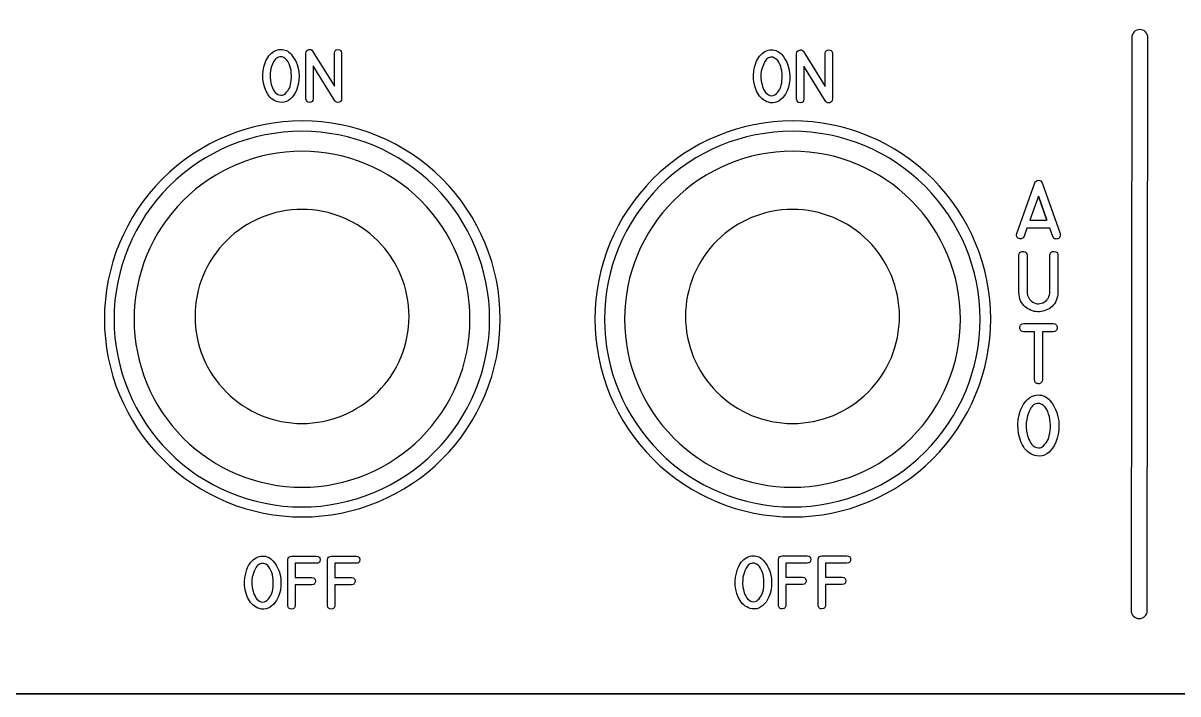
# Model space of a CAD drawing. Extents: x 27 to 704, y 10 to 614.
# Drawn here: x 385.4 to 449.6, y 9.6 to 46.9 of the extents above; entities that cross this region are included whole.
import ezdxf

# ---------------------------------------------------------------- set-up
doc = ezdxf.new("R2010")
doc.units = 0
for name, color, linetype in [('_BACKPANEL', 5, 'CONTINUOUS'), ('_ENGRAVING', 105, 'CONTINUOUS'), ('_TOPLAYER', 1, 'CONTINUOUS')]:
    doc.layers.add(name, color=color, linetype=linetype)

msp = doc.modelspace()

# ---------------------------------------------------------------- linework, layer by layer
at = {"layer": '_BACKPANEL'}
msp.add_lwpolyline([(526.256, 141.41), (526.256, 136.704), (526.256, 127.292), (526.256, 117.879), (526.256, 19.048), (526.256, 9.635), (203.984, 9.635), (203.984, 19.048), (203.984, 117.879), (203.984, 127.292), (203.984, 136.704), (203.984, 141.41)], close=True, dxfattribs=at)
for points in [[(400.881, 36.567, 0.414214), (394.931, 30.617, 0.414214), (400.881, 24.667, 0.414214), (406.831, 30.617, 0.414214)], [(428.156, 36.567, 0.414214), (422.206, 30.617, 0.414214), (428.156, 24.667, 0.414214), (434.106, 30.617, 0.414214)]]:
    msp.add_lwpolyline(points, format="xyb", close=True, dxfattribs=at)
at = {"layer": '_ENGRAVING'}
for points in [[(447.472, 46.563), (447.381, 46.554), (447.297, 46.527), (447.221, 46.486), (447.154, 46.431), (447.099, 46.365), (447.058, 46.288), (447.032, 46.204), (447.022, 46.114), (446.989, 14.274), (446.989, 14.273), (446.998, 14.182), (447.024, 14.098), (447.066, 14.021), (447.121, 13.955), (447.187, 13.9), (447.263, 13.858), (447.348, 13.832), (447.438, 13.823), (447.439, 13.823), (447.53, 13.832), (447.614, 13.858), (447.691, 13.899), (447.757, 13.954), (447.812, 14.021), (447.854, 14.097), (447.88, 14.181), (447.889, 14.272), (447.921, 46.112), (447.921, 46.113), (447.912, 46.204), (447.885, 46.288), (447.844, 46.364), (447.789, 46.431), (447.723, 46.486), (447.646, 46.527), (447.562, 46.554), (447.471, 46.563)], [(400.612, 44.614), (400.668, 44.413), (400.703, 44.208), (400.718, 43.999), (400.712, 43.787), (400.685, 43.577), (400.637, 43.377), (400.568, 43.186), (400.477, 43.004), (400.407, 42.898), (400.325, 42.801), (400.232, 42.711), (400.127, 42.63), (400.014, 42.566), (399.894, 42.526), (399.769, 42.512), (399.638, 42.522), (399.532, 42.546), (399.433, 42.579), (399.34, 42.622), (399.253, 42.674), (399.173, 42.735), (399.099, 42.806), (399.032, 42.887), (398.971, 42.977), (398.867, 43.171), (398.789, 43.376), (398.735, 43.592), (398.705, 43.819), (398.701, 44.049), (398.72, 44.277), (398.763, 44.501), (398.831, 44.723), (398.873, 44.829), (398.922, 44.928), (398.976, 45.019), (399.037, 45.103), (399.103, 45.179), (399.175, 45.248), (399.253, 45.309), (399.338, 45.363), (399.423, 45.406), (399.511, 45.437), (399.601, 45.455), (399.693, 45.461), (399.779, 45.457), (399.862, 45.444), (399.94, 45.423), (400.014, 45.394), (400.085, 45.357), (400.151, 45.311), (400.213, 45.257), (400.271, 45.194), (400.377, 45.058), (400.469, 44.916), (400.547, 44.768)], [(399.704, 45.052), (399.64, 45.048), (399.58, 45.035), (399.524, 45.012), (399.472, 44.981), (399.424, 44.941), (399.38, 44.892), (399.34, 44.834), (399.304, 44.768), (399.193, 44.504), (399.156, 44.387), (399.132, 44.281), (399.113, 44.119), (399.112, 43.926), (399.13, 43.719), (399.172, 43.514), (399.202, 43.415), (399.239, 43.321), (399.282, 43.231), (399.332, 43.147), (399.389, 43.072), (399.455, 43.011), (399.529, 42.964), (399.611, 42.931), (399.708, 42.912), (399.798, 42.919), (399.882, 42.952), (399.958, 43.011), (400.027, 43.083), (400.086, 43.158), (400.137, 43.235), (400.179, 43.315), (400.214, 43.404), (400.243, 43.506), (400.266, 43.621), (400.283, 43.749), (400.293, 43.884), (400.294, 44.018), (400.287, 44.152), (400.27, 44.286), (400.245, 44.417), (400.21, 44.541), (400.165, 44.659), (400.11, 44.77), (400.044, 44.868), (399.965, 44.946), (399.874, 45.005), (399.771, 45.044)], [(403.085, 42.714), (403.076, 42.645), (403.048, 42.59), (403.003, 42.549), (402.939, 42.521), (402.87, 42.511), (402.809, 42.522), (402.757, 42.554), (402.712, 42.607), (401.504, 44.545), (401.504, 42.714), (401.479, 42.625), (401.437, 42.562), (401.41, 42.54), (401.378, 42.525), (401.3, 42.512), (401.223, 42.525), (401.191, 42.54), (401.164, 42.562), (401.122, 42.625), (401.098, 42.714), (401.098, 45.254), (401.116, 45.322), (401.147, 45.378), (401.193, 45.421), (401.251, 45.451), (401.315, 45.463), (401.372, 45.452), (401.424, 45.419), (401.471, 45.362), (402.679, 43.421), (402.679, 45.254), (402.702, 45.344), (402.721, 45.379), (402.745, 45.408), (402.774, 45.43), (402.807, 45.445), (402.888, 45.457), (402.969, 45.444), (403.001, 45.428), (403.028, 45.405), (403.05, 45.377), (403.067, 45.342), (403.085, 45.254)], [(427.901, 44.591), (427.957, 44.39), (427.992, 44.185), (428.007, 43.977), (428.001, 43.764), (427.974, 43.555), (427.926, 43.354), (427.857, 43.163), (427.766, 42.982), (427.696, 42.876), (427.615, 42.778), (427.521, 42.689), (427.416, 42.608), (427.303, 42.543), (427.183, 42.504), (427.058, 42.489), (426.927, 42.5), (426.822, 42.524), (426.722, 42.557), (426.629, 42.6), (426.543, 42.652), (426.462, 42.713), (426.388, 42.784), (426.321, 42.865), (426.26, 42.955), (426.156, 43.149), (426.078, 43.354), (426.024, 43.57), (425.994, 43.797), (425.99, 44.027), (426.009, 44.255), (426.052, 44.479), (426.12, 44.701), (426.162, 44.807), (426.211, 44.906), (426.265, 44.997), (426.326, 45.081), (426.392, 45.157), (426.464, 45.226), (426.543, 45.287), (426.627, 45.341), (426.713, 45.384), (426.8, 45.414), (426.89, 45.433), (426.982, 45.439), (427.068, 45.435), (427.151, 45.422), (427.229, 45.401), (427.303, 45.372), (427.374, 45.335), (427.44, 45.289), (427.502, 45.234), (427.56, 45.172), (427.666, 45.036), (427.758, 44.893), (427.836, 44.745)], [(426.993, 45.03), (426.929, 45.026), (426.869, 45.012), (426.813, 44.99), (426.761, 44.959), (426.713, 44.919), (426.669, 44.87), (426.629, 44.812), (426.593, 44.745), (426.482, 44.481), (426.445, 44.365), (426.421, 44.259), (426.402, 44.097), (426.401, 43.904), (426.42, 43.697), (426.461, 43.492), (426.491, 43.393), (426.528, 43.298), (426.571, 43.209), (426.621, 43.125), (426.678, 43.05), (426.744, 42.989), (426.818, 42.942), (426.9, 42.908), (426.997, 42.89), (427.088, 42.897), (427.171, 42.93), (427.247, 42.988), (427.316, 43.061), (427.376, 43.136), (427.426, 43.213), (427.468, 43.293), (427.503, 43.382), (427.532, 43.484), (427.555, 43.599), (427.572, 43.727), (427.582, 43.861), (427.583, 43.996), (427.576, 44.13), (427.56, 44.264), (427.534, 44.395), (427.499, 44.519), (427.454, 44.637), (427.399, 44.748), (427.333, 44.845), (427.255, 44.924), (427.163, 44.982), (427.06, 45.022)], [(430.374, 42.691), (430.365, 42.623), (430.337, 42.568), (430.292, 42.527), (430.228, 42.499), (430.159, 42.489), (430.098, 42.5), (430.046, 42.532), (430.001, 42.585), (428.793, 44.522), (428.793, 42.691), (428.768, 42.603), (428.726, 42.54), (428.699, 42.518), (428.667, 42.502), (428.589, 42.49), (428.512, 42.502), (428.48, 42.518), (428.453, 42.54), (428.411, 42.603), (428.387, 42.691), (428.387, 45.232), (428.405, 45.3), (428.436, 45.356), (428.482, 45.399), (428.541, 45.429), (428.604, 45.441), (428.661, 45.43), (428.713, 45.396), (428.76, 45.339), (429.968, 43.399), (429.968, 45.232), (429.992, 45.321), (430.01, 45.357), (430.034, 45.385), (430.063, 45.408), (430.096, 45.423), (430.178, 45.435), (430.258, 45.422), (430.29, 45.406), (430.318, 45.383), (430.34, 45.355), (430.356, 45.32), (430.374, 45.232)], [(440.629, 35.232), (441.129, 36.635), (441.631, 38.037), (441.663, 38.101), (441.708, 38.146), (441.765, 38.174), (441.835, 38.184), (441.905, 38.175), (441.963, 38.148), (442.008, 38.102), (442.041, 38.037), (443.042, 35.224), (443.051, 35.122), (443.045, 35.078), (443.031, 35.04), (443.011, 35.006), (442.984, 34.977), (442.949, 34.954), (442.907, 34.935), (442.863, 34.923), (442.822, 34.919), (442.783, 34.923), (442.747, 34.936), (442.713, 34.956), (442.682, 34.985), (442.628, 35.068), (442.467, 35.523), (441.195, 35.523), (441.039, 35.08), (440.984, 34.996), (440.953, 34.967), (440.918, 34.946), (440.882, 34.934), (440.842, 34.931), (440.8, 34.935), (440.755, 34.948), (440.713, 34.968), (440.678, 34.992), (440.651, 35.021), (440.632, 35.054), (440.62, 35.092), (440.615, 35.134)], [(442.308, 35.97), (441.834, 37.307), (441.356, 35.97)], [(441.834, 37.307), (442.308, 35.97)], [(442.921, 31.976), (442.921, 31.943), (442.915, 31.844), (442.894, 31.723), (442.864, 31.609), (442.826, 31.504), (442.78, 31.407), (442.725, 31.318), (442.661, 31.238), (442.59, 31.165), (442.51, 31.101), (442.425, 31.045), (442.338, 30.998), (442.25, 30.958), (442.161, 30.926), (442.07, 30.902), (441.978, 30.886), (441.885, 30.878), (441.79, 30.878), (441.695, 30.885), (441.602, 30.901), (441.512, 30.925), (441.423, 30.956), (441.337, 30.996), (441.252, 31.043), (441.17, 31.098), (441.09, 31.161), (441.015, 31.232), (440.949, 31.311), (440.893, 31.397), (440.845, 31.491), (440.806, 31.593), (440.777, 31.702), (440.757, 31.819), (440.745, 31.943), (440.745, 31.976), (440.745, 34.005), (440.75, 34.052), (440.763, 34.094), (440.808, 34.168), (440.866, 34.215), (440.937, 34.236), (441.02, 34.231), (441.099, 34.203), (441.155, 34.156), (441.189, 34.09), (441.2, 34.005), (441.2, 31.976), (441.211, 31.884), (441.23, 31.799), (441.258, 31.719), (441.294, 31.645), (441.339, 31.577), (441.393, 31.516), (441.456, 31.46), (441.527, 31.41), (441.603, 31.369), (441.681, 31.341), (441.759, 31.324), (441.838, 31.32), (441.918, 31.328), (441.999, 31.349), (442.081, 31.381), (442.164, 31.426), (442.234, 31.475), (442.294, 31.53), (442.344, 31.592), (442.384, 31.66), (442.416, 31.734), (442.44, 31.811), (442.458, 31.892), (442.468, 31.976), (442.468, 34.005), (442.471, 34.05), (442.5, 34.137), (442.523, 34.17), (442.55, 34.197), (442.583, 34.216), (442.622, 34.228), (442.715, 34.232), (442.805, 34.211), (442.841, 34.191), (442.87, 34.166), (442.892, 34.134), (442.908, 34.097), (442.921, 34.005)], [(441.609, 27.106), (441.609, 29.764), (441.02, 29.764), (440.922, 29.785), (440.883, 29.805), (440.852, 29.831), (440.827, 29.862), (440.81, 29.9), (440.8, 29.944), (440.796, 29.994), (440.8, 30.044), (440.811, 30.088), (440.828, 30.126), (440.853, 30.158), (440.884, 30.184), (440.922, 30.204), (441.02, 30.225), (442.648, 30.225), (442.745, 30.204), (442.783, 30.184), (442.814, 30.159), (442.838, 30.127), (442.856, 30.089), (442.866, 30.044), (442.87, 29.994), (442.867, 29.944), (442.856, 29.9), (442.839, 29.862), (442.815, 29.83), (442.784, 29.804), (442.745, 29.785), (442.648, 29.764), (442.061, 29.764), (442.061, 27.106), (442.032, 27.004), (442.01, 26.965), (441.983, 26.932), (441.951, 26.908), (441.914, 26.89), (441.872, 26.88), (441.824, 26.877), (441.777, 26.881), (441.736, 26.892), (441.7, 26.911), (441.671, 26.936), (441.646, 26.968), (441.628, 27.007)], [(442.856, 25.275), (442.919, 25.043), (442.959, 24.807), (442.976, 24.566), (442.969, 24.321), (442.939, 24.079), (442.884, 23.847), (442.806, 23.627), (442.703, 23.417), (442.624, 23.295), (442.531, 23.182), (442.426, 23.079), (442.307, 22.985), (442.178, 22.911), (442.043, 22.865), (441.901, 22.849), (441.753, 22.861), (441.633, 22.888), (441.521, 22.927), (441.415, 22.976), (441.317, 23.036), (441.227, 23.107), (441.143, 23.189), (441.066, 23.282), (440.997, 23.386), (440.935, 23.496), (440.88, 23.61), (440.832, 23.727), (440.791, 23.847), (440.757, 23.97), (440.73, 24.096), (440.697, 24.358), (440.691, 24.624), (440.713, 24.887), (440.762, 25.146), (440.838, 25.402), (440.887, 25.524), (440.942, 25.638), (441.004, 25.744), (441.072, 25.84), (441.147, 25.928), (441.229, 26.008), (441.317, 26.079), (441.413, 26.141), (441.51, 26.19), (441.609, 26.225), (441.711, 26.246), (441.815, 26.254), (441.913, 26.249), (442.006, 26.234), (442.095, 26.21), (442.179, 26.177), (442.259, 26.133), (442.334, 26.08), (442.404, 26.018), (442.47, 25.945), (442.589, 25.788), (442.693, 25.624), (442.782, 25.453)], [(441.828, 25.782), (441.755, 25.777), (441.687, 25.761), (441.624, 25.736), (441.565, 25.7), (441.51, 25.653), (441.46, 25.597), (441.415, 25.53), (441.374, 25.453), (441.305, 25.295), (441.249, 25.148), (441.207, 25.014), (441.18, 24.892), (441.159, 24.705), (441.157, 24.482), (441.178, 24.242), (441.225, 24.006), (441.259, 23.891), (441.301, 23.783), (441.35, 23.68), (441.406, 23.582), (441.471, 23.496), (441.545, 23.426), (441.629, 23.371), (441.722, 23.333), (441.832, 23.311), (441.884, 23.311), (441.935, 23.319), (441.983, 23.334), (442.029, 23.357), (442.116, 23.425), (442.193, 23.509), (442.261, 23.595), (442.318, 23.684), (442.366, 23.776), (442.405, 23.879), (442.438, 23.997), (442.464, 24.13), (442.484, 24.277), (442.495, 24.433), (442.496, 24.588), (442.487, 24.743), (442.469, 24.898), (442.44, 25.049), (442.4, 25.192), (442.349, 25.328), (442.287, 25.456), (442.213, 25.568), (442.124, 25.659), (442.02, 25.727), (441.903, 25.772)], [(399.603, 16.45), (399.659, 16.248), (399.694, 16.042), (399.709, 15.833), (399.703, 15.62), (399.676, 15.409), (399.628, 15.209), (399.558, 15.017), (399.467, 14.835), (399.397, 14.729), (399.315, 14.631), (399.222, 14.541), (399.116, 14.46), (399.002, 14.395), (398.883, 14.355), (398.757, 14.341), (398.626, 14.351), (398.52, 14.375), (398.42, 14.409), (398.327, 14.451), (398.24, 14.504), (398.159, 14.565), (398.085, 14.637), (398.017, 14.717), (397.956, 14.807), (397.852, 15.002), (397.773, 15.208), (397.719, 15.425), (397.69, 15.652), (397.685, 15.883), (397.704, 16.112), (397.748, 16.337), (397.815, 16.559), (397.858, 16.666), (397.907, 16.765), (397.962, 16.856), (398.022, 16.94), (398.089, 17.017), (398.161, 17.086), (398.24, 17.147), (398.324, 17.201), (398.41, 17.244), (398.498, 17.275), (398.588, 17.293), (398.681, 17.299), (398.767, 17.295), (398.85, 17.283), (398.928, 17.262), (399.003, 17.233), (399.074, 17.195), (399.14, 17.149), (399.202, 17.094), (399.261, 17.032), (399.366, 16.895), (399.459, 16.752), (399.537, 16.604)], [(398.692, 16.89), (398.628, 16.885), (398.567, 16.872), (398.511, 16.849), (398.459, 16.818), (398.411, 16.778), (398.366, 16.729), (398.326, 16.671), (398.29, 16.604), (398.228, 16.466), (398.179, 16.339), (398.142, 16.222), (398.118, 16.116), (398.099, 15.953), (398.098, 15.76), (398.116, 15.552), (398.158, 15.346), (398.188, 15.247), (398.225, 15.152), (398.268, 15.063), (398.318, 14.978), (398.376, 14.903), (398.442, 14.842), (398.516, 14.795), (398.598, 14.761), (398.696, 14.742), (398.786, 14.749), (398.87, 14.782), (398.947, 14.841), (399.016, 14.914), (399.075, 14.989), (399.126, 15.067), (399.168, 15.146), (399.203, 15.236), (399.233, 15.338), (399.256, 15.454), (399.273, 15.582), (399.283, 15.717), (399.284, 15.852), (399.276, 15.987), (399.26, 16.121), (399.234, 16.252), (399.199, 16.377), (399.154, 16.495), (399.099, 16.606), (399.033, 16.704), (398.954, 16.783), (398.863, 16.842), (398.758, 16.881)], [(400.09, 14.549), (400.09, 17.095), (400.113, 17.179), (400.155, 17.241), (400.215, 17.281), (400.295, 17.299), (401.692, 17.299), (401.78, 17.281), (401.814, 17.263), (401.842, 17.24), (401.864, 17.212), (401.88, 17.179), (401.893, 17.095), (401.88, 17.012), (401.864, 16.979), (401.842, 16.951), (401.813, 16.928), (401.778, 16.911), (401.689, 16.894), (400.496, 16.894), (400.496, 16.105), (401.427, 16.105), (401.514, 16.087), (401.548, 16.07), (401.577, 16.049), (401.599, 16.022), (401.615, 15.99), (401.629, 15.91), (401.617, 15.829), (401.602, 15.796), (401.58, 15.767), (401.551, 15.743), (401.516, 15.724), (401.427, 15.699), (400.496, 15.699), (400.496, 14.549), (400.478, 14.462), (400.462, 14.427), (400.44, 14.399), (400.413, 14.377), (400.38, 14.361), (400.3, 14.347), (400.219, 14.359), (400.186, 14.374), (400.157, 14.396), (400.133, 14.425), (400.114, 14.46)], [(402.297, 14.549), (402.297, 17.095), (402.319, 17.179), (402.361, 17.241), (402.422, 17.281), (402.502, 17.299), (403.898, 17.299), (403.986, 17.281), (404.021, 17.263), (404.049, 17.24), (404.071, 17.212), (404.086, 17.179), (404.099, 17.095), (404.086, 17.012), (404.07, 16.979), (404.048, 16.951), (404.019, 16.928), (403.985, 16.911), (403.896, 16.894), (402.702, 16.894), (402.702, 16.105), (403.633, 16.105), (403.72, 16.087), (403.755, 16.07), (403.783, 16.049), (403.805, 16.022), (403.821, 15.99), (403.835, 15.91), (403.823, 15.829), (403.808, 15.796), (403.786, 15.767), (403.757, 15.743), (403.722, 15.724), (403.633, 15.699), (402.702, 15.699), (402.702, 14.549), (402.685, 14.462), (402.668, 14.427), (402.646, 14.399), (402.619, 14.377), (402.587, 14.361), (402.507, 14.347), (402.426, 14.359), (402.392, 14.374), (402.364, 14.396), (402.34, 14.425), (402.321, 14.46)], [(426.889, 16.464), (426.945, 16.262), (426.981, 16.056), (426.995, 15.847), (426.99, 15.634), (426.963, 15.424), (426.914, 15.223), (426.845, 15.031), (426.754, 14.849), (426.684, 14.743), (426.602, 14.645), (426.508, 14.555), (426.403, 14.474), (426.289, 14.409), (426.169, 14.369), (426.044, 14.355), (425.912, 14.366), (425.806, 14.389), (425.707, 14.423), (425.613, 14.466), (425.526, 14.518), (425.446, 14.579), (425.372, 14.651), (425.304, 14.731), (425.243, 14.822), (425.139, 15.017), (425.06, 15.222), (425.006, 15.439), (424.977, 15.666), (424.972, 15.898), (424.991, 16.126), (425.035, 16.351), (425.102, 16.573), (425.145, 16.68), (425.194, 16.779), (425.248, 16.871), (425.309, 16.955), (425.376, 17.031), (425.448, 17.1), (425.526, 17.162), (425.611, 17.215), (425.697, 17.258), (425.785, 17.289), (425.875, 17.307), (425.967, 17.314), (426.054, 17.309), (426.137, 17.297), (426.215, 17.276), (426.29, 17.247), (426.36, 17.209), (426.427, 17.163), (426.489, 17.109), (426.547, 17.046), (426.653, 16.909), (426.745, 16.766), (426.824, 16.618)], [(425.979, 16.904), (425.914, 16.899), (425.854, 16.886), (425.798, 16.864), (425.746, 16.832), (425.697, 16.792), (425.653, 16.743), (425.613, 16.685), (425.577, 16.618), (425.515, 16.48), (425.466, 16.353), (425.429, 16.237), (425.404, 16.13), (425.386, 15.968), (425.384, 15.774), (425.403, 15.566), (425.445, 15.36), (425.475, 15.261), (425.512, 15.166), (425.555, 15.077), (425.605, 14.993), (425.663, 14.918), (425.728, 14.856), (425.803, 14.809), (425.885, 14.775), (425.983, 14.757), (426.073, 14.764), (426.157, 14.797), (426.233, 14.855), (426.302, 14.928), (426.362, 15.004), (426.413, 15.081), (426.455, 15.161), (426.49, 15.25), (426.519, 15.353), (426.542, 15.468), (426.56, 15.596), (426.569, 15.731), (426.57, 15.866), (426.563, 16.001), (426.547, 16.135), (426.521, 16.267), (426.486, 16.391), (426.441, 16.509), (426.386, 16.62), (426.319, 16.718), (426.241, 16.797), (426.149, 16.856), (426.045, 16.895)], [(427.377, 14.563), (427.377, 17.109), (427.4, 17.193), (427.441, 17.255), (427.502, 17.295), (427.582, 17.314), (428.979, 17.314), (429.067, 17.295), (429.101, 17.277), (429.129, 17.255), (429.151, 17.226), (429.167, 17.193), (429.179, 17.109), (429.167, 17.026), (429.151, 16.993), (429.128, 16.965), (429.1, 16.942), (429.065, 16.926), (428.976, 16.908), (427.783, 16.908), (427.783, 16.119), (428.713, 16.119), (428.801, 16.101), (428.835, 16.085), (428.863, 16.063), (428.885, 16.036), (428.902, 16.004), (428.915, 15.924), (428.904, 15.843), (428.888, 15.81), (428.866, 15.781), (428.838, 15.757), (428.803, 15.738), (428.713, 15.713), (427.783, 15.713), (427.783, 14.563), (427.765, 14.476), (427.748, 14.441), (427.726, 14.413), (427.699, 14.391), (427.667, 14.375), (427.587, 14.361), (427.506, 14.373), (427.473, 14.388), (427.444, 14.41), (427.42, 14.439), (427.401, 14.474)], [(429.583, 14.563), (429.583, 17.109), (429.606, 17.193), (429.648, 17.255), (429.708, 17.295), (429.788, 17.314), (431.185, 17.314), (431.273, 17.295), (431.307, 17.277), (431.336, 17.255), (431.357, 17.226), (431.373, 17.193), (431.386, 17.109), (431.373, 17.026), (431.357, 16.993), (431.335, 16.965), (431.306, 16.942), (431.271, 16.926), (431.182, 16.908), (429.989, 16.908), (429.989, 16.119), (430.92, 16.119), (431.007, 16.101), (431.041, 16.085), (431.07, 16.063), (431.092, 16.036), (431.108, 16.004), (431.122, 15.924), (431.11, 15.843), (431.095, 15.81), (431.073, 15.781), (431.044, 15.757), (431.009, 15.738), (430.92, 15.713), (429.989, 15.713), (429.989, 14.563), (429.971, 14.476), (429.955, 14.441), (429.933, 14.413), (429.906, 14.391), (429.873, 14.375), (429.793, 14.361), (429.712, 14.373), (429.679, 14.388), (429.65, 14.41), (429.626, 14.439), (429.607, 14.474)]]:
    msp.add_lwpolyline(points, close=True, dxfattribs=at)
for points in [[(400.898, 41.485, 0.414214), (389.891, 30.479, 0.414214), (400.898, 19.473, 0.414214), (411.904, 30.479, 0.414214)], [(428.173, 41.485, 0.414214), (417.166, 30.479, 0.414214), (428.173, 19.473, 0.414214), (439.179, 30.479, 0.414214)], [(400.87, 40.91, 0.414214), (390.429, 30.469, 0.414214), (400.87, 20.027, 0.414214), (411.312, 30.469, 0.414214)], [(428.145, 40.91, 0.414214), (417.704, 30.469, 0.414214), (428.145, 20.027, 0.414214), (438.587, 30.469, 0.414214)]]:
    msp.add_lwpolyline(points, format="xyb", close=True, dxfattribs=at)
at = {"layer": '_TOPLAYER'}
for points in [[(400.881, 39.8, 0.414214), (391.543, 30.462, 0.414214), (400.881, 21.125, 0.414214), (410.219, 30.462, 0.414214)], [(428.156, 39.8, 0.414214), (418.818, 30.462, 0.414214), (428.156, 21.125, 0.414214), (437.494, 30.462, 0.414214)]]:
    msp.add_lwpolyline(points, format="xyb", close=True, dxfattribs=at)
msp.add_lwpolyline([(384.051, 9.635), (438.223, 9.635), (523.948, 9.635)], dxfattribs=at)

doc.saveas('drawing.dxf')
